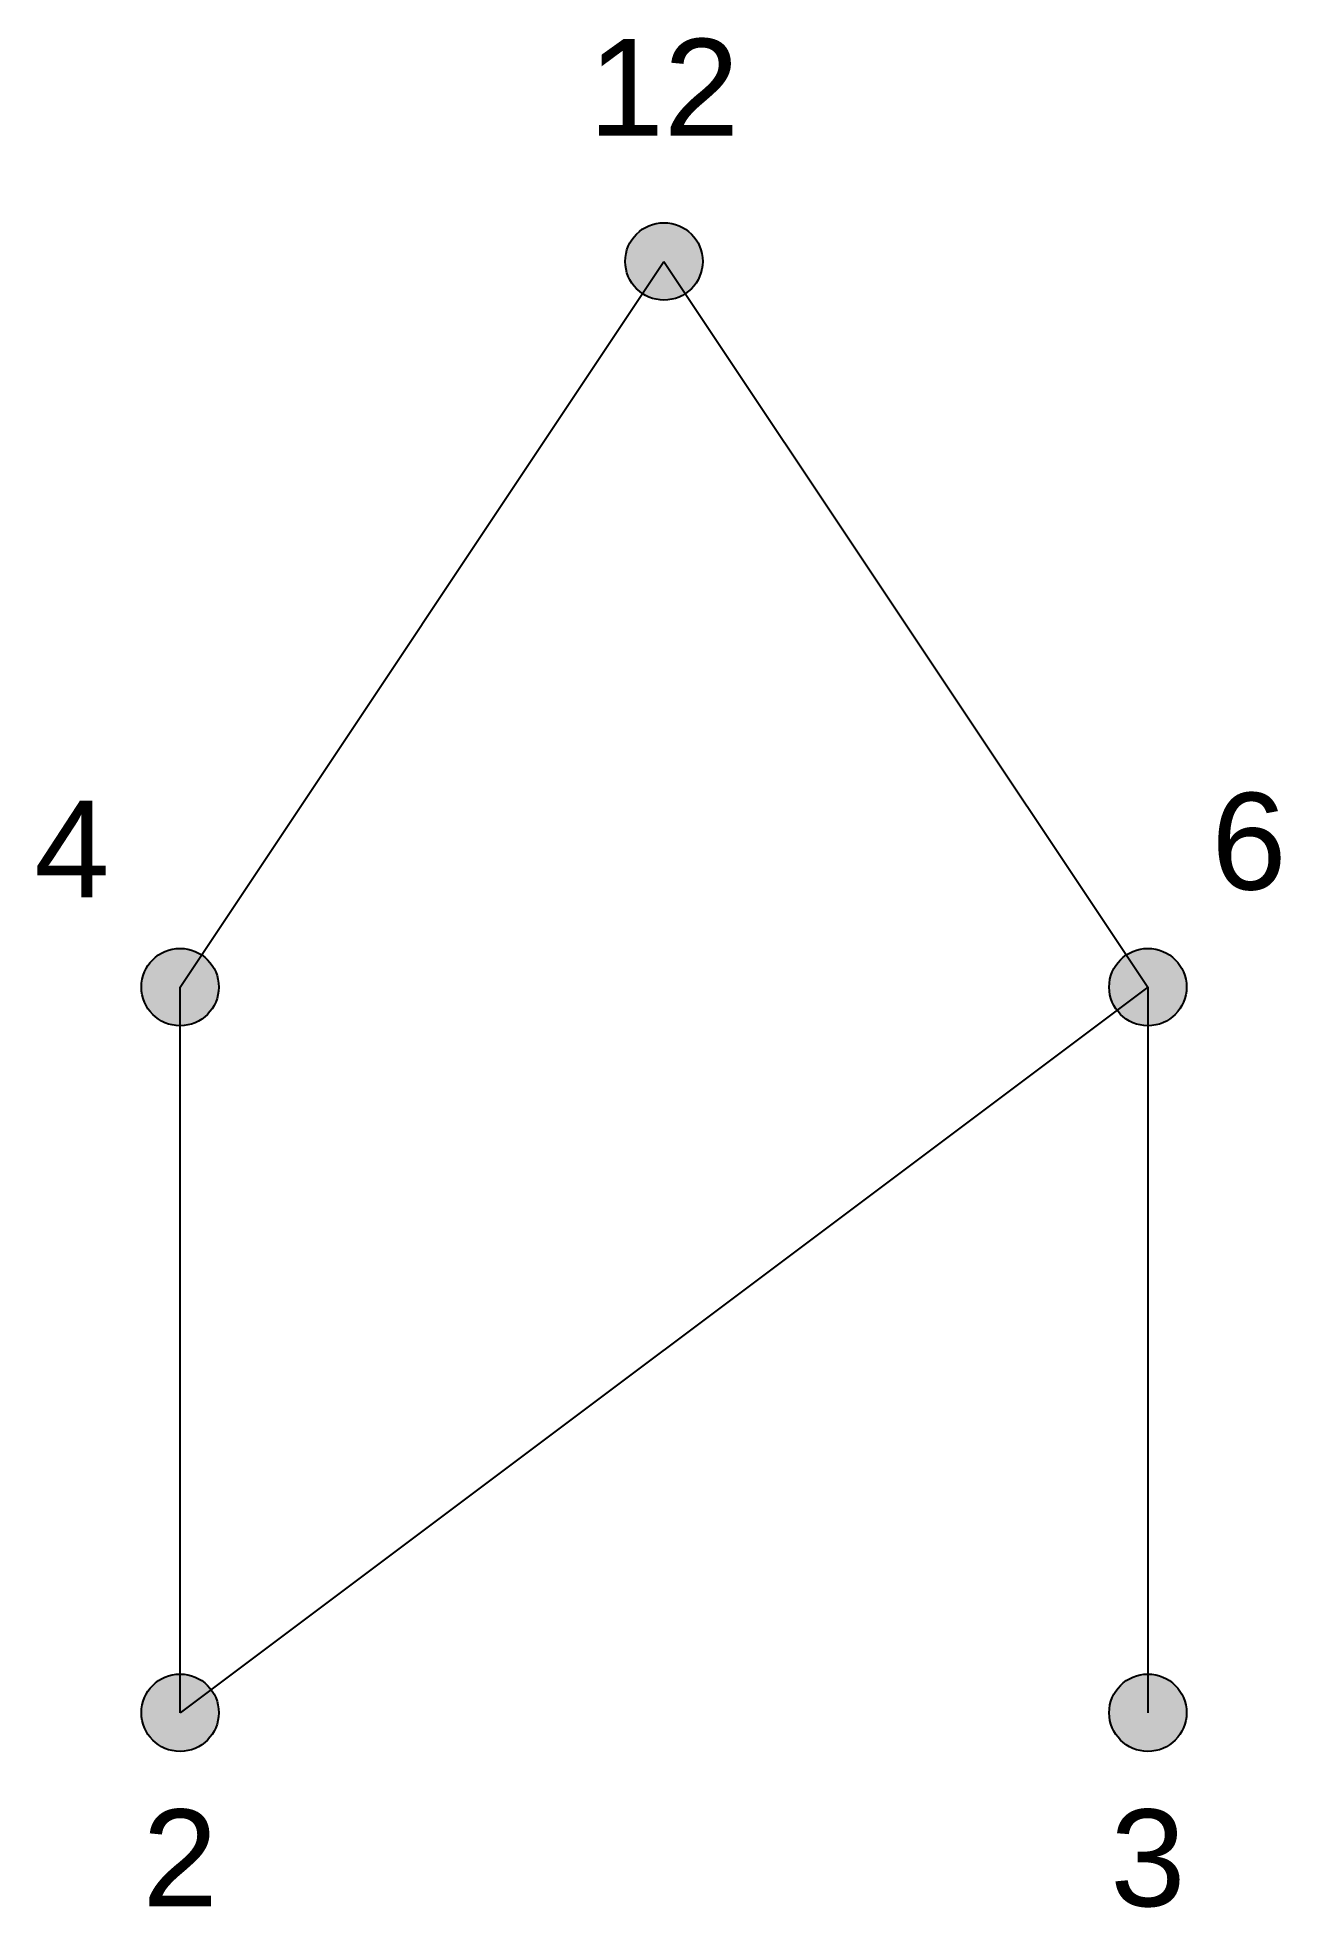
# Model space of a CAD drawing. Header units: inches. Extents: x 471 to 727, y 210 to 596.
import ezdxf
from ezdxf.enums import TextEntityAlignment as Align

# ---------------------------------------------------------------- set-up
doc = ezdxf.new("R2010")
doc.units = ezdxf.units.IN
doc.header["$MEASUREMENT"] = 0
doc.styles.get("Standard").update_dxf_attribs({"font": 'arial.ttf'})

msp = doc.modelspace()

# ---------------------------------------------------------------- hatches: boundary and pattern name
h = msp.add_hatch(color=255)
edge = h.paths.add_edge_path()
edge.add_arc((600, 550), 8, 0, 360)
h = msp.add_hatch(color=255)
edge = h.paths.add_edge_path()
edge.add_arc((500, 400), 8, 0, 360)
h = msp.add_hatch(color=255)
edge = h.paths.add_edge_path()
edge.add_arc((700, 400), 8, 0, 360)
h = msp.add_hatch(color=255)
edge = h.paths.add_edge_path()
edge.add_arc((500, 250), 8, 0, 360)
h = msp.add_hatch(color=255)
edge = h.paths.add_edge_path()
edge.add_arc((700, 250), 8, 0, 360)

# ---------------------------------------------------------------- linework, layer by layer
for p, q in [((500, 400), (600, 550)), ((600, 550), (700, 400)), ((500, 250), (500, 400)), ((700, 400), (500, 250)), ((700, 400), (700, 250))]:
    msp.add_line(p, q)
for centre in [(600, 550), (500, 400), (700, 400), (500, 250), (700, 250)]:
    msp.add_circle(centre, 8)

# ---------------------------------------------------------------- texts
msp.add_text('12', height=20).set_placement((600, 570), align=Align.BOTTOM_CENTER)
msp.add_text('4', height=20).set_placement((485.42, 412.55), align=Align.BOTTOM_RIGHT)
msp.add_text('6', height=20).set_placement((713.11, 414.15), align=Align.BOTTOM_LEFT)
for s, p in [('2', (500, 230)), ('3', (700, 230))]:
    msp.add_text(s, height=20).set_placement(p, align=Align.TOP_CENTER)

doc.saveas('drawing.dxf')
